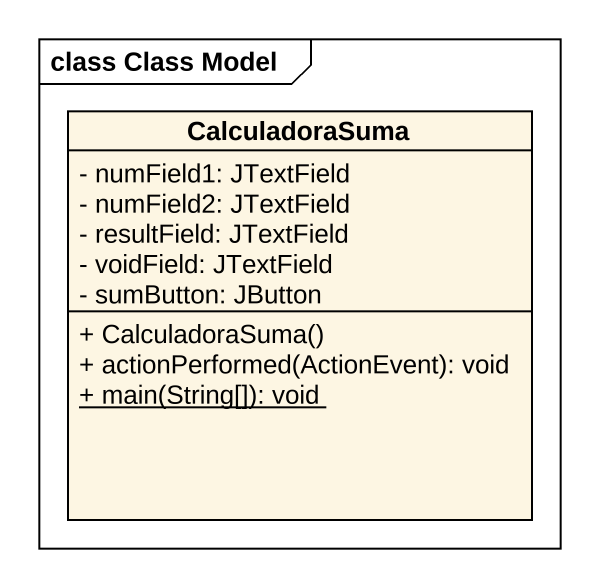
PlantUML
@startuml
mainframe class Class Model
hide circle
hide empty members
skinparam classAttributeIconSize 0
class CalculadoraSuma {
  - numField1: JTextField
  - numField2: JTextField
  - resultField: JTextField
  - voidField: JTextField
  - sumButton: JButton
  + CalculadoraSuma()
  + actionPerformed(ActionEvent): void
  {static} + main(String[]): void
}
@enduml
